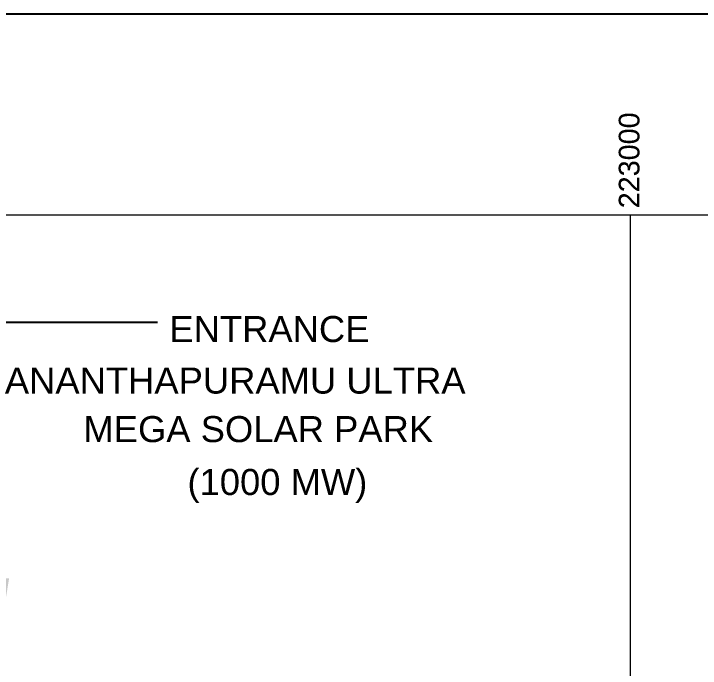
# Model space of a CAD drawing. Header units: metres. Extents: x 166708 to 226832, y 1503833 to 1555994.
# Drawn here: x 222100 to 223102, y 1555039 to 1555994 of the extents above; entities that cross this region are included whole.
import ezdxf

# ---------------------------------------------------------------- set-up
doc = ezdxf.new("R2010")
doc.units = ezdxf.units.M
doc.header["$MEASUREMENT"] = 0
for name, color, linetype in [('Details', 7, 'Continuous'), ('GRID', 8, 'Continuous'), ('Schematic presentation CT', 6, 'Continuous')]:
    doc.layers.add(name, color=color, linetype=linetype)
doc.layers.add('Revised Grid', color=7, linetype='Continuous', lineweight=0)
doc.styles.add('ROMANS', font='romans')
doc.styles.get("Standard").update_dxf_attribs({"font": 'arial.ttf'})
doc.dimstyles.new('STANDARD$7', dxfattribs={"dimscale": 2, "dimtxt": 2.5, "dimasz": 2, "dimexe": 1.25, "dimexo": 0.625, "dimtad": 1, "dimdec": 0, "dimdsep": 46, "dimlunit": 6, "dimtxsty": 'ROMANS', "dimcen": 2.5, "dimadec": 0, "dimazin": 0, "dimtfac": 1, "dimtdec": 0, "dimtmove": 1, "dimatfit": 3, "dimfxl": 1.25, "dimtolj": 1, "dimtzin": 0, "dimarcsym": 0})

msp = doc.modelspace()

# ---------------------------------------------------------------- linework, layer by layer
at = {"layer": 'GRID', "linetype": 'Continuous', "lineweight": 0}
msp.add_line((223000, 1555700), (223000, 1546975.58718), dxfattribs=at)
at = {"layer": 'Revised Grid', "color": 252, "linetype": 'Continuous'}
for p, q in [((219000, 1555700), (226560, 1555700)), ((223000, 1555700), (223000, 1546975.58718))]:
    msp.add_line(p, q, dxfattribs=at)
at = {"layer": 'Schematic presentation CT', "color": 7}
msp.add_lwpolyline([(218692.00572, 1555993.5), (226832.00572, 1555993.5), (226832.00572, 1546773.22485), (218692.00572, 1546773.22485)], close=True, dxfattribs=at)

# ---------------------------------------------------------------- texts
at = {"layer": 'GRID', "linetype": 'Continuous', "lineweight": 0}
msp.add_text('223000', height=30, rotation=90, dxfattribs=at).set_placement((223013.54326, 1555709.7788))
at = {"layer": 'Revised Grid', "color": 252, "linetype": 'Continuous'}
msp.add_text('223000', height=30, rotation=90, dxfattribs=at).set_placement((223013.29975, 1555709.7788))
at = {"layer": 'Schematic presentation CT', "color": 1, "linetype": 'Continuous'}
for s, p in [('ENTRANCE', (222327.54576, 1555514.67225)), ('ANANTHAPURAMU ULTRA', (222087.38666, 1555439.5051)), ('MEGA SOLAR PARK ', (222202.16, 1555368.73731)), ('(1000 MW)', (222353.92073, 1555291.6163))]:
    msp.add_text(s, height=38, dxfattribs=at).set_placement(p)

# ---------------------------------------------------------------- leaders
at = {"layer": 'Details'}
msp.add_leader([(222067.3416, 1555010.05442), (222067.3416, 1555543.69563), (222310.09491, 1555543.69563)], dimstyle='STANDARD$7', override={"dimasz": 80, "dimgap": 0.625, "dimtad": 0}, dxfattribs=at)

doc.saveas('drawing.dxf')
